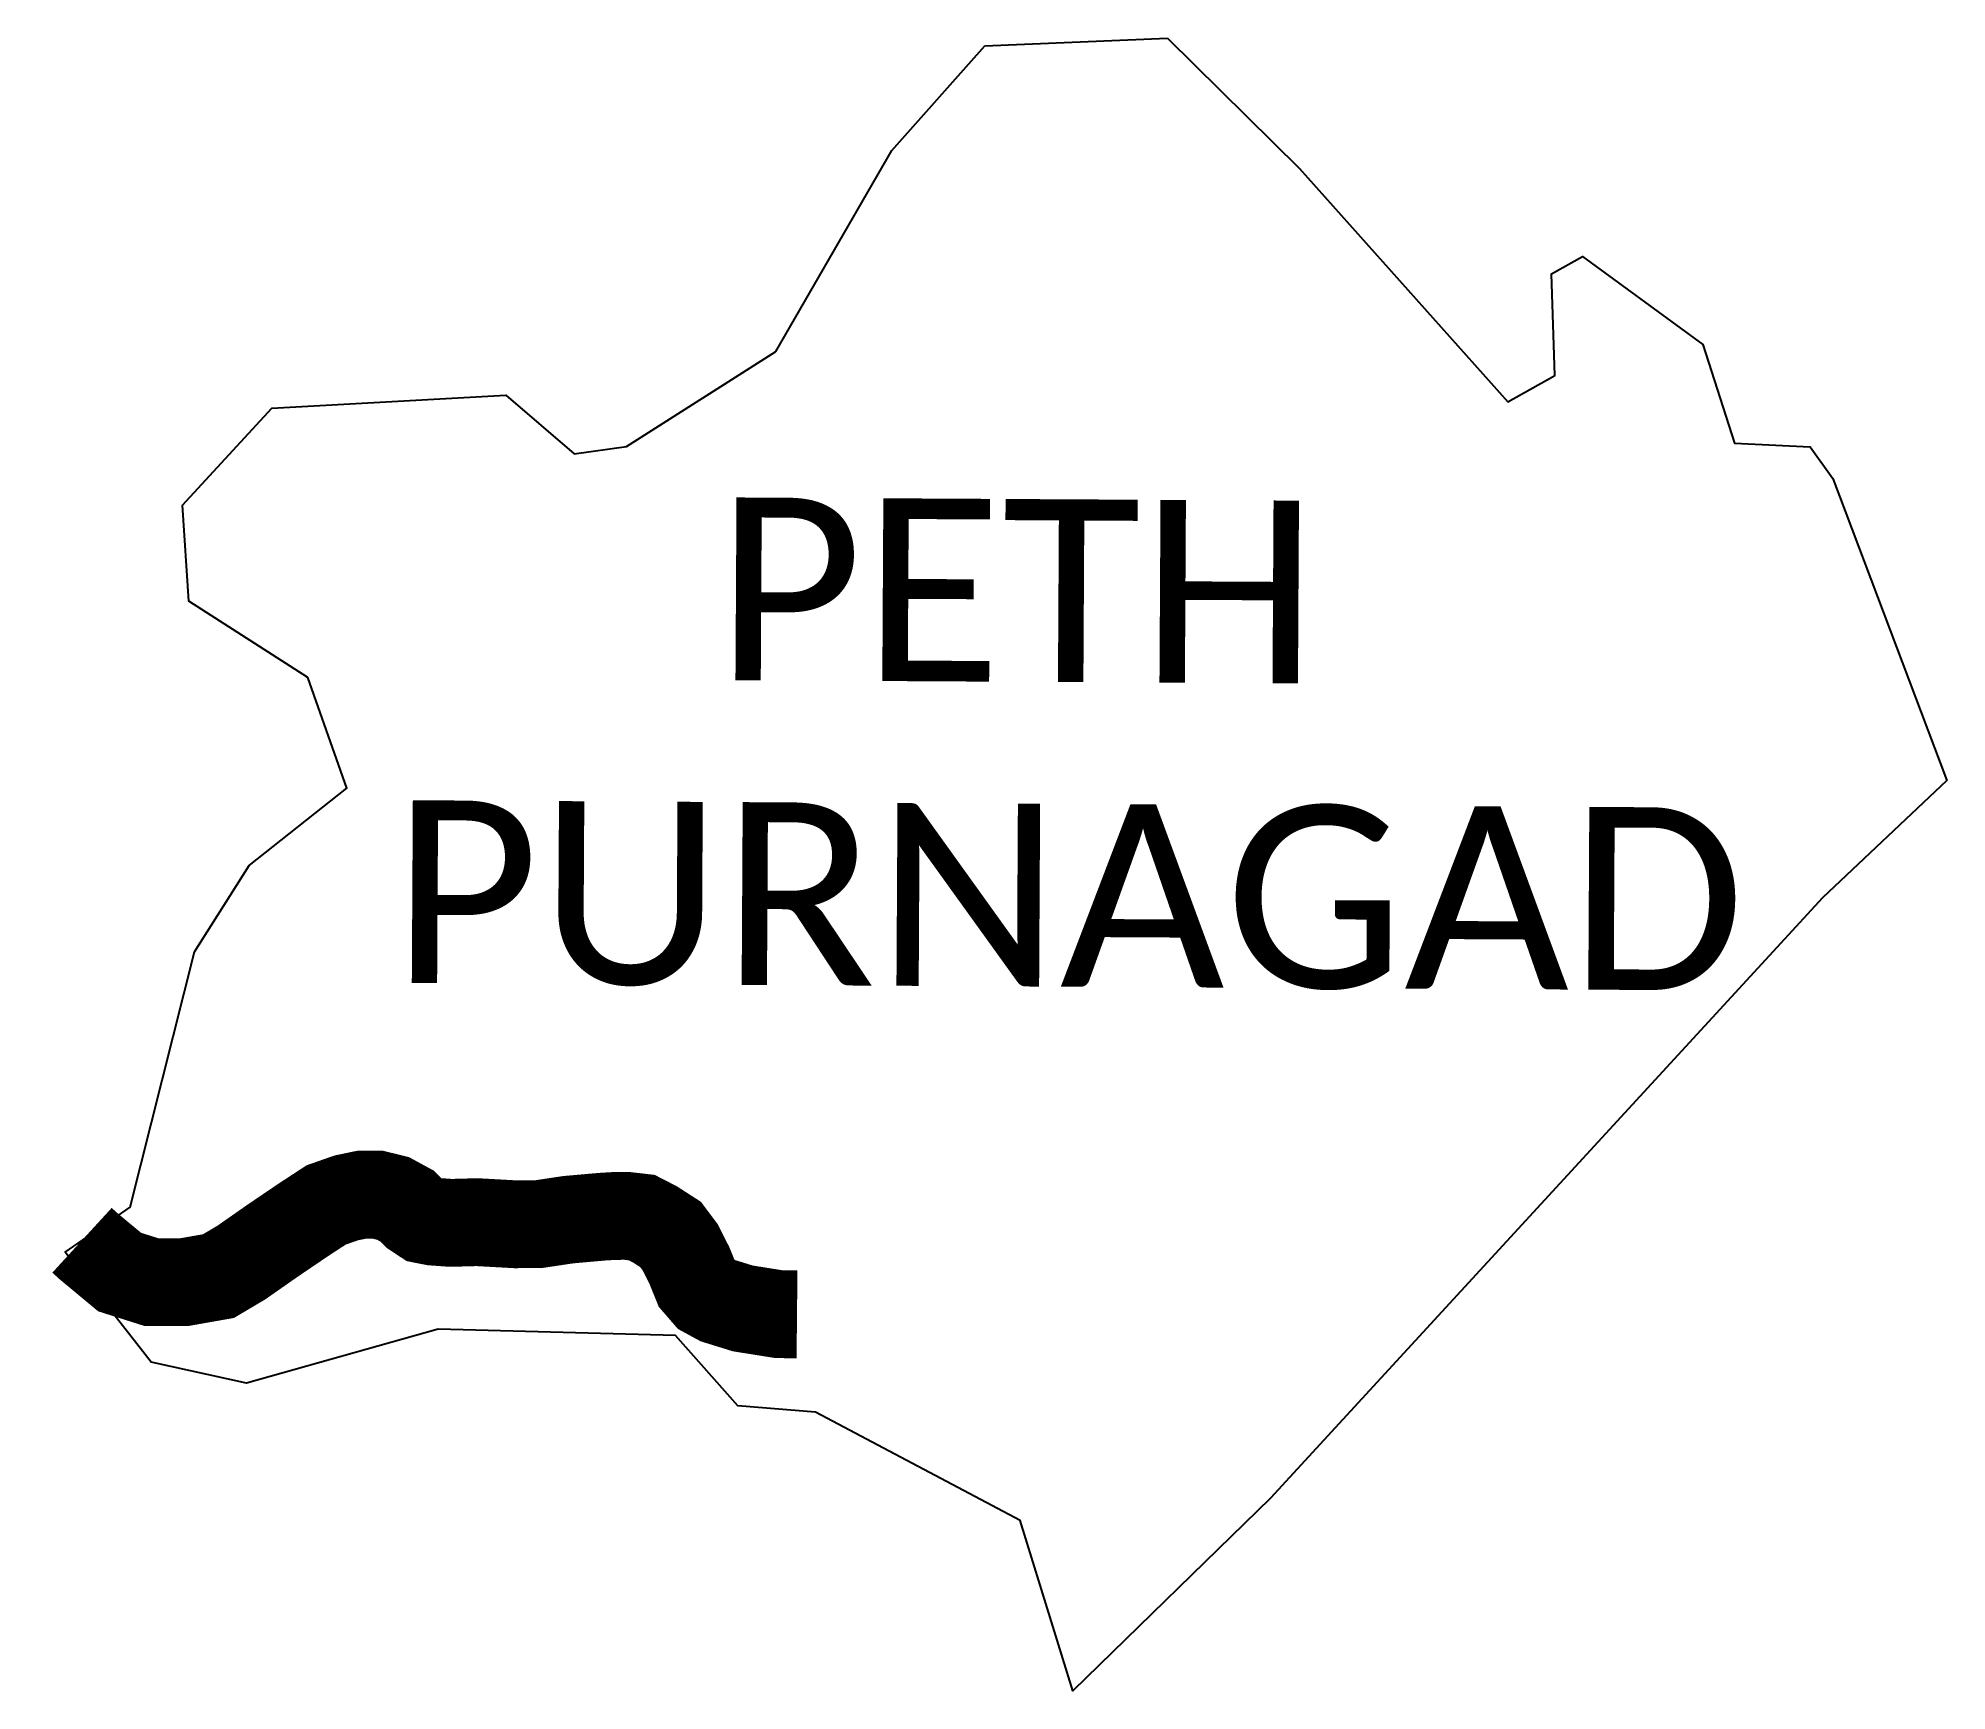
# Model space of a CAD drawing. Header units: metres. Extents: x 320030 to 321116, y 1858751 to 1859692.
import ezdxf

# ---------------------------------------------------------------- set-up
doc = ezdxf.new("R2010")
doc.units = ezdxf.units.M
for name, color, linetype in [('NATURALLY PROTECTED', 3, 'Continuous'), ('village', 3, 'Continuous'), ('VILLAGE NAME', 250, 'Continuous')]:
    doc.layers.add(name, color=color, linetype=linetype)
doc.styles.get("Standard").update_dxf_attribs({"font": 'simplex.shx'})

msp = doc.modelspace()

# ---------------------------------------------------------------- linework, layer by layer
at = {"layer": 'NATURALLY PROTECTED', "flags": 128}
msp.add_lwpolyline([(320054.7, 1859007.2, 50, 50, 0), (320058.3, 1859003.9, 50, 50, 0), (320076.1, 1858989.1, 50, 50, 0), (320094.4, 1858983.3, 50, 50, 0), (320112.6, 1858983.3, 50, 50, 0), (320132.4, 1858986.8, 50, 50, 0), (320145.4, 1858994.5, 50, 50, 0), (320163, 1859006.8, 50, 50, 0), (320180.7, 1859018.8, 50, 50, 0), (320193.7, 1859027.3, 50, 50, 0), (320205.1, 1859031.3, 50, 50, 0), (320214.2, 1859033.2, 50, 50, 0), (320222.9, 1859033.2, 50, 50, 0), (320231.8, 1859031, 50, 50, 0), (320239.7, 1859026.7, 50, 50, 0), (320244.2, 1859022.2, 50, 50, 0), (320249.2, 1859018.9, 50, 50, 0), (320254.8, 1859017.8, 50, 50, 0), (320264.7, 1859017.1, 50, 50, 0), (320279.7, 1859017.5, 50, 50, 0), (320301.3, 1859016.3, 50, 50, 0), (320314.9, 1859016.4, 50, 50, 0), (320331.5, 1859018.9, 50, 50, 0), (320350.7, 1859020.6, 50, 50, 0), (320357.4, 1859021, 50, 50, 0), (320364.6, 1859021.1, 50, 50, 0), (320373.4, 1859020.1, 50, 50, 0), (320380.8, 1859016.3, 50, 50, 0), (320389.8, 1859010.5, 50, 50, 0), (320395.4, 1859003, 50, 50, 0), (320400.5, 1858992.9, 50, 50, 0), (320404.7, 1858982.5, 50, 50, 0), (320409.9, 1858976.5, 50, 50, 0), (320416.7, 1858972.8, 50, 50, 0), (320430.9, 1858968.4, 50, 50, 0), (320451.6, 1858965.1, 50, 50, 0), (320461.8, 1858965, 0, 0, 0)], format="xyseb", dxfattribs=at)
at = {"layer": 'village', "color": 4}
for points in [[(320672.8, 1859691.6), (320747.9, 1859617.3), (320866.6, 1859484.5), (320893.3, 1859499.5), (320891.3, 1859557.4), (320909.1, 1859567.3), (320977.5, 1859517.2), (320995.5, 1859461), (321038.7, 1859458.9), (321051.5, 1859440.9), (321116.5, 1859269), (321045.7, 1859202.1), (320731.3, 1858860.4), (320618.9, 1858750.7), (320588.9, 1858847.6), (320472.3, 1858909.3), (320428.1, 1858913), (320392.7, 1858953), (320257.4, 1858956.5), (320148.3, 1858925.9), (320094, 1858937.7), (320045.1, 1859000.5), (320082.1, 1859026.1), (320118.8, 1859171.4), (320149.9, 1859220.5), (320205.4, 1859264.5), (320183.2, 1859327.5), (320115.5, 1859371.1), (320112, 1859425.7), (320162.8, 1859481), (320296.1, 1859488.4), (320335, 1859455), (320364.8, 1859459.2), (320449.8, 1859513.1), (320515.7, 1859627.7), (320568.7, 1859687.2)], [(320568.7, 1859687.2), (320672.8, 1859691.6)]]:
    msp.add_lwpolyline(points, dxfattribs=at)

# ---------------------------------------------------------------- texts
at = {"layer": 'VILLAGE NAME', "insert": (320232.4, 1859431.2), "char_height": 104.042, "attachment_point": 1, "rotation": 359.6762}
msp.add_mtext_dynamic_manual_height_columns('{\\fCalibri|b0|i0|c0|p34;     PETH PURNAGAD}', width=673.122, gutter_width=520.2, heights=[0], dxfattribs=at)

doc.saveas('drawing.dxf')
